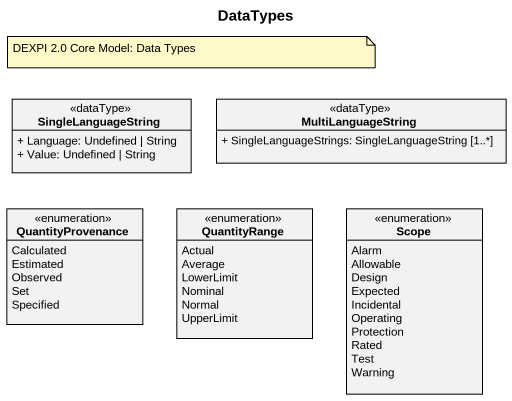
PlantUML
@startuml
title DataTypes
hide circle
hide empty members
skinparam classAttributeIconSize 0
class SingleLanguageString <<dataType>> {
  + Language: Undefined | String
  + Value: Undefined | String
}
class MultiLanguageString <<dataType>> {
  + SingleLanguageStrings: SingleLanguageString [1..*]
}
enum QuantityProvenance {
  Calculated
  Estimated
  Observed
  Set
  Specified
}
enum QuantityRange {
  Actual
  Average
  LowerLimit
  Nominal
  Normal
  UpperLimit
}
enum Scope {
  Alarm
  Allowable
  Design
  Expected
  Incidental
  Operating
  Protection
  Rated
  Test
  Warning
}
note as N1
  DEXPI 2.0 Core Model: Data Types
end note
@enduml
